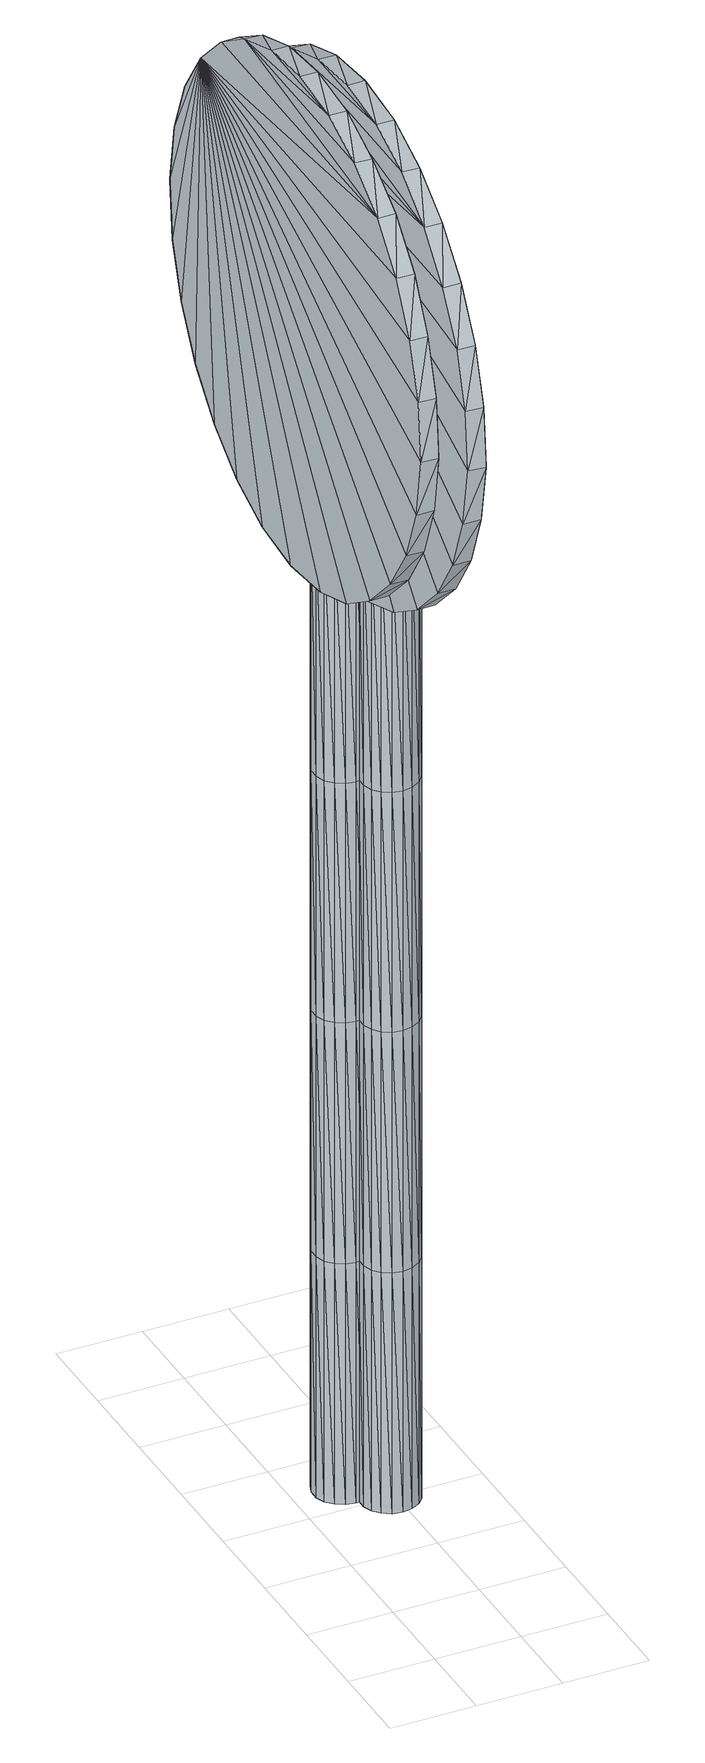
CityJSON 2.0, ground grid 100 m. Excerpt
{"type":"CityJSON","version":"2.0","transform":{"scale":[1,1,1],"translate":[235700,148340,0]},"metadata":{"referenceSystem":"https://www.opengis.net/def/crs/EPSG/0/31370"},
"CityObjects":{
"object1":{"type":"GenericCityObject","attributes":{"cluster":19,"mean_distance_to_centroid":0.103,"new_centroid_x":235648.18,"new_centroid_y":148758.38,"mean_distance_to_camera":10.66,"H1":0,"H2":0,"Z_final":110.62,"cluster2":-1,"proj_x":235645.13,"proj_y":148759.77,"id_line":62723,"bearing_l":24.47,"distance":3.35,"orientation":"right","G_obj":24.47},"geometry":[{"type":"MultiSurface","lod":"2","boundaries":[[[0,1,2]],[[2,1,3]],[[3,1,4]],[[4,1,5]],[[5,1,6]],[[1,7,6]],[[1,8,7]],[[1,9,8]],[[1,10,9]],[[1,11,10]],[[1,12,11]],[[1,13,12]],[[1,14,13]],[[15,14,1]],[[16,15,1]],[[17,16,1]],[[18,17,1]],[[0,18,1]],[[19,20,0]],[[19,0,2]],[[21,19,2]],[[21,2,3]],[[21,3,22]],[[22,3,4]],[[22,4,23]],[[23,4,5]],[[23,5,24]],[[24,5,6]],[[24,6,25]],[[25,6,7]],[[25,7,26]],[[26,7,8]],[[26,8,27]],[[8,9,27]],[[27,9,28]],[[9,10,28]],[[10,29,28]],[[10,11,29]],[[11,30,29]],[[11,12,30]],[[30,12,31]],[[31,12,13]],[[31,13,32]],[[32,13,14]],[[32,14,33]],[[33,14,15]],[[33,15,34]],[[34,15,16]],[[34,16,35]],[[35,16,17]],[[36,35,17]],[[18,36,17]],[[20,36,18]],[[20,18,0]],[[37,38,20]],[[37,20,19]],[[39,37,19]],[[21,39,19]],[[39,21,40]],[[40,21,22]],[[40,22,41]],[[41,22,23]],[[41,23,42]],[[42,23,24]],[[42,24,43]],[[43,24,25]],[[43,25,44]],[[44,25,26]],[[26,45,44]],[[26,27,45]],[[27,46,45]],[[27,28,46]],[[28,47,46]],[[28,29,47]],[[47,29,48]],[[29,30,48]],[[48,30,49]],[[49,30,31]],[[49,31,50]],[[50,31,32]],[[50,32,51]],[[51,32,33]],[[51,33,52]],[[52,33,34]],[[52,34,53]],[[53,34,35]],[[54,53,35]],[[54,35,36]],[[38,54,36]],[[38,36,20]],[[55,56,38]],[[55,38,37]],[[57,55,37]],[[57,37,39]],[[57,39,58]],[[58,39,40]],[[58,40,59]],[[59,40,41]],[[59,41,60]],[[60,41,42]],[[60,42,61]],[[61,42,43]],[[61,43,62]],[[62,43,44]],[[44,63,62]],[[44,45,63]],[[45,64,63]],[[45,46,64]],[[46,65,64]],[[46,47,65]],[[47,66,65]],[[47,48,66]],[[66,48,67]],[[67,48,49]],[[67,49,68]],[[68,49,50]],[[68,50,69]],[[69,50,51]],[[69,51,70]],[[70,51,52]],[[70,52,71]],[[71,52,53]],[[72,71,53]],[[72,53,54]],[[56,72,54]],[[56,54,38]],[[73,74,56]],[[73,56,55]],[[75,73,55]],[[75,55,57]],[[75,57,76]],[[76,57,58]],[[76,58,77]],[[77,58,59]],[[77,59,78]],[[78,59,60]],[[78,60,79]],[[79,60,61]],[[79,61,80]],[[80,61,62]],[[62,81,80]],[[62,63,81]],[[63,82,81]],[[63,64,82]],[[64,83,82]],[[64,65,83]],[[65,84,83]],[[65,66,84]],[[84,66,85]],[[85,66,67]],[[85,67,86]],[[86,67,68]],[[86,68,87]],[[87,68,69]],[[87,69,88]],[[88,69,70]],[[88,70,89]],[[89,70,71]],[[90,89,71]],[[90,71,72]],[[74,90,72]],[[74,72,56]],[[91,92,74]],[[91,74,73]],[[93,91,73]],[[93,73,75]],[[93,75,94]],[[94,75,76]],[[94,76,95]],[[95,76,77]],[[95,77,96]],[[96,77,78]],[[96,78,97]],[[97,78,79]],[[97,79,98]],[[98,79,80]],[[80,99,98]],[[80,81,99]],[[81,100,99]],[[81,82,100]],[[82,101,100]],[[82,83,101]],[[83,102,101]],[[83,84,102]],[[102,84,103]],[[103,84,85]],[[103,85,104]],[[104,85,86]],[[104,86,105]],[[105,86,87]],[[105,87,106]],[[106,87,88]],[[106,88,107]],[[107,88,89]],[[108,107,89]],[[108,89,90]],[[92,108,90]],[[92,90,74]],[[92,91,109]],[[91,93,109]],[[93,94,109]],[[94,95,109]],[[95,96,109]],[[109,96,97]],[[109,97,98]],[[109,98,99]],[[109,99,100]],[[109,100,101]],[[109,101,102]],[[109,102,103]],[[109,103,104]],[[105,109,104]],[[106,109,105]],[[107,109,106]],[[108,109,107]],[[92,109,108]],[[110,111,112]],[[113,112,114]],[[115,112,113]],[[116,112,115]],[[117,112,116]],[[118,112,117]],[[119,112,118]],[[120,112,119]],[[121,112,120]],[[122,112,121]],[[122,123,112]],[[123,110,112]],[[111,124,112]],[[124,125,112]],[[125,126,112]],[[126,127,112]],[[127,128,112]],[[128,129,112]],[[129,130,112]],[[130,131,112]],[[112,131,132]],[[131,133,132]],[[131,134,133]],[[133,134,135]],[[133,135,136]],[[135,137,136]],[[133,136,138]],[[136,139,138]],[[136,137,139]],[[137,140,139]],[[137,135,140]],[[135,141,140]],[[135,134,141]],[[134,142,141]],[[134,131,142]],[[131,143,142]],[[131,130,143]],[[143,130,144]],[[144,130,129]],[[144,129,145]],[[145,129,128]],[[145,128,146]],[[146,127,147]],[[147,127,126]],[[147,126,148]],[[148,126,125]],[[148,125,149]],[[149,125,124]],[[150,149,124]],[[150,124,111]],[[151,150,111]],[[151,111,110]],[[152,151,110]],[[152,110,123]],[[146,128,127]],[[153,123,122]],[[154,153,122]],[[154,122,121]],[[155,154,121]],[[155,121,120]],[[156,155,120]],[[156,120,119]],[[157,156,119]],[[157,119,118]],[[157,118,158]],[[158,118,117]],[[158,117,159]],[[153,152,123]],[[159,117,116]],[[159,116,160]],[[160,116,115]],[[160,115,161]],[[161,115,113]],[[161,113,162]],[[162,113,114]],[[162,114,163]],[[163,114,112]],[[163,112,164]],[[164,112,132]],[[132,165,164]],[[132,133,165]],[[133,138,165]],[[138,139,140]],[[161,162,163]],[[160,161,163]],[[159,160,163]],[[158,159,163]],[[157,158,163]],[[156,157,163]],[[155,156,163]],[[154,155,163]],[[153,154,163]],[[153,163,152]],[[152,163,151]],[[151,163,150]],[[150,163,149]],[[149,163,148]],[[148,163,147]],[[147,163,146]],[[146,163,145]],[[145,163,144]],[[144,163,143]],[[143,163,142]],[[163,164,142]],[[142,164,165]],[[142,165,141]],[[165,140,141]],[[165,138,140]],[[166,167,168]],[[168,167,169]],[[170,168,169]],[[170,169,171]],[[170,171,172]],[[172,171,173]],[[172,173,174]],[[174,173,175]],[[174,175,176]],[[176,175,177]],[[176,177,178]],[[178,177,179]],[[178,179,180]],[[180,179,181]],[[180,181,182]],[[182,181,183]],[[182,183,184]],[[184,183,185]],[[184,185,186]],[[186,185,187]],[[186,187,188]],[[188,187,189]],[[188,189,190]],[[190,189,191]],[[192,190,191]],[[192,191,193]],[[194,192,193]],[[194,193,195]],[[196,194,195]],[[196,195,197]],[[198,196,197]],[[198,197,199]],[[200,198,199]],[[200,199,201]],[[202,200,201]],[[202,201,203]],[[204,202,203]],[[204,203,205]],[[206,204,205]],[[206,205,207]],[[208,206,207]],[[208,207,209]],[[210,208,209]],[[210,209,211]],[[212,210,211]],[[212,211,213]],[[214,212,213]],[[214,213,215]],[[216,214,215]],[[216,215,217]],[[216,217,218]],[[218,217,219]],[[218,219,220]],[[220,219,221]],[[220,221,222]],[[222,221,223]],[[222,223,224]],[[224,223,225]],[[224,225,226]],[[226,225,227]],[[226,227,228]],[[228,227,229]],[[228,229,230]],[[230,229,231]],[[230,231,232]],[[232,231,233]],[[232,233,234]],[[234,233,235]],[[234,235,236]],[[236,235,237]],[[236,237,238]],[[238,237,239]],[[240,238,239]],[[240,239,241]],[[240,241,242]],[[242,241,243]],[[243,244,242]],[[243,245,244]],[[244,245,246]],[[246,245,247]],[[246,247,248]],[[248,247,249]],[[248,249,250]],[[250,249,251]],[[250,251,252]],[[252,251,253]],[[252,253,254]],[[254,253,255]],[[254,255,256]],[[256,255,257]],[[256,257,258]],[[258,257,259]],[[258,259,260]],[[260,259,261]],[[260,261,262]],[[262,261,263]],[[262,263,264]],[[264,263,265]],[[264,265,266]],[[266,265,267]],[[266,267,268]],[[268,267,269]],[[269,270,268]],[[269,271,270]],[[271,272,270]],[[271,273,272]],[[273,274,272]],[[273,275,274]],[[275,276,274]],[[275,277,276]],[[277,278,276]],[[277,279,278]],[[279,280,278]],[[279,281,280]],[[281,282,280]],[[281,283,282]],[[283,284,282]],[[283,285,284]],[[285,286,284]],[[285,287,286]],[[287,288,286]],[[287,289,288]],[[289,290,288]],[[289,291,290]],[[290,291,292]],[[292,291,293]],[[292,293,294]],[[294,293,295]],[[294,295,296]],[[296,295,297]],[[296,297,298]],[[298,297,299]],[[298,299,300]],[[300,299,301]],[[300,301,302]],[[302,301,303]],[[302,303,304]],[[304,303,305]],[[304,305,306]],[[306,305,307]],[[306,307,308]],[[308,307,309]],[[308,309,310]],[[310,309,311]],[[310,311,312]],[[312,311,313]],[[313,166,312]],[[313,167,166]],[[169,167,313]],[[169,313,171]],[[171,313,311]],[[173,171,311]],[[173,311,309]],[[175,173,309]],[[175,309,307]],[[177,175,307]],[[177,307,305]],[[179,177,305]],[[179,305,303]],[[181,179,303]],[[181,303,301]],[[183,181,301]],[[183,301,299]],[[183,299,297]],[[185,183,297]],[[185,297,295]],[[187,185,295]],[[187,295,293]],[[189,187,293]],[[189,293,291]],[[189,291,289]],[[189,289,287]],[[191,189,287]],[[191,287,285]],[[193,191,285]],[[195,193,285]],[[195,285,283]],[[197,195,283]],[[199,197,283]],[[201,199,283]],[[201,283,281]],[[203,201,281]],[[205,203,281]],[[205,281,279]],[[205,279,207]],[[207,279,209]],[[209,279,277]],[[209,277,211]],[[211,277,275]],[[211,275,213]],[[213,275,273]],[[213,273,215]],[[215,273,271]],[[215,271,217]],[[217,271,219]],[[219,271,269]],[[219,269,221]],[[221,269,223]],[[223,269,267]],[[223,267,225]],[[225,267,265]],[[225,265,227]],[[227,265,263]],[[227,263,229]],[[229,263,261]],[[229,261,231]],[[231,261,259]],[[231,259,257]],[[231,257,233]],[[233,257,255]],[[233,255,235]],[[235,255,253]],[[235,253,237]],[[253,251,237]],[[237,251,249]],[[237,249,239]],[[249,247,239]],[[239,247,245]],[[239,245,241]],[[241,245,243]],[[240,242,244]],[[168,312,166]],[[170,312,168]],[[170,310,312]],[[172,310,170]],[[172,308,310]],[[174,308,172]],[[174,306,308]],[[176,306,174]],[[176,304,306]],[[178,304,176]],[[178,302,304]],[[180,302,178]],[[180,300,302]],[[182,300,180]],[[182,298,300]],[[182,296,298]],[[184,296,182]],[[184,294,296]],[[186,294,184]],[[186,292,294]],[[188,292,186]],[[188,290,292]],[[188,288,290]],[[188,286,288]],[[190,286,188]],[[190,284,286]],[[192,284,190]],[[194,284,192]],[[194,282,284]],[[196,282,194]],[[198,282,196]],[[200,282,198]],[[200,280,282]],[[202,280,200]],[[204,280,202]],[[204,278,280]],[[204,206,278]],[[206,208,278]],[[208,276,278]],[[208,210,276]],[[210,274,276]],[[210,212,274]],[[212,272,274]],[[212,214,272]],[[214,270,272]],[[214,216,270]],[[216,218,270]],[[218,268,270]],[[218,220,268]],[[220,222,268]],[[222,266,268]],[[222,224,266]],[[224,264,266]],[[224,226,264]],[[226,262,264]],[[226,228,262]],[[228,260,262]],[[228,230,260]],[[230,258,260]],[[230,256,258]],[[230,232,256]],[[232,254,256]],[[232,234,254]],[[234,252,254]],[[234,236,252]],[[252,236,250]],[[236,248,250]],[[236,238,248]],[[248,238,246]],[[238,244,246]],[[238,240,244]],[[314,315,316]],[[316,315,317]],[[318,316,317]],[[318,317,319]],[[318,319,320]],[[320,319,321]],[[320,321,322]],[[322,321,323]],[[322,323,324]],[[324,323,325]],[[324,325,326]],[[326,325,327]],[[326,327,328]],[[328,327,329]],[[328,329,330]],[[330,329,331]],[[330,331,332]],[[332,331,333]],[[332,333,334]],[[334,333,335]],[[334,335,336]],[[336,335,337]],[[336,337,338]],[[338,337,339]],[[340,338,339]],[[340,339,341]],[[342,340,341]],[[342,341,343]],[[344,342,343]],[[344,343,345]],[[346,344,345]],[[346,345,347]],[[348,346,347]],[[348,347,349]],[[350,348,349]],[[350,349,351]],[[352,350,351]],[[352,351,353]],[[354,352,353]],[[354,353,355]],[[356,354,355]],[[356,355,357]],[[358,356,357]],[[358,357,359]],[[360,358,359]],[[360,359,361]],[[362,360,361]],[[362,361,363]],[[364,362,363]],[[364,363,365]],[[364,365,366]],[[366,365,367]],[[366,367,368]],[[368,367,369]],[[368,369,370]],[[370,369,371]],[[370,371,372]],[[372,371,373]],[[372,373,374]],[[374,373,375]],[[374,375,376]],[[376,375,377]],[[376,377,378]],[[378,377,379]],[[378,379,380]],[[380,379,381]],[[380,381,382]],[[382,381,383]],[[382,383,384]],[[384,383,385]],[[384,385,386]],[[386,385,387]],[[388,386,387]],[[388,387,389]],[[388,389,390]],[[390,389,391]],[[391,392,390]],[[391,393,392]],[[392,393,394]],[[394,393,395]],[[394,395,396]],[[396,395,397]],[[396,397,398]],[[398,397,399]],[[398,399,400]],[[400,399,401]],[[400,401,402]],[[402,401,403]],[[402,403,404]],[[404,403,405]],[[404,405,406]],[[406,405,407]],[[406,407,408]],[[408,407,409]],[[408,409,410]],[[410,409,411]],[[410,411,412]],[[412,411,413]],[[412,413,414]],[[414,413,415]],[[414,415,416]],[[416,415,417]],[[417,418,416]],[[417,419,418]],[[419,420,418]],[[419,421,420]],[[421,422,420]],[[421,423,422]],[[423,424,422]],[[423,425,424]],[[425,426,424]],[[425,427,426]],[[427,428,426]],[[427,429,428]],[[429,430,428]],[[429,431,430]],[[431,432,430]],[[431,433,432]],[[433,434,432]],[[433,435,434]],[[435,436,434]],[[435,437,436]],[[437,438,436]],[[437,439,438]],[[438,439,440]],[[440,439,441]],[[440,441,442]],[[442,441,443]],[[442,443,444]],[[444,443,445]],[[444,445,446]],[[446,445,447]],[[446,447,448]],[[448,447,449]],[[448,449,450]],[[450,449,451]],[[450,451,452]],[[452,451,453]],[[452,453,454]],[[454,453,455]],[[454,455,456]],[[456,455,457]],[[456,457,458]],[[458,457,459]],[[458,459,460]],[[460,459,461]],[[461,314,460]],[[461,315,314]],[[317,315,461]],[[317,461,319]],[[319,461,459]],[[321,319,459]],[[321,459,457]],[[323,321,457]],[[323,457,455]],[[325,323,455]],[[325,455,453]],[[327,325,453]],[[327,453,451]],[[329,327,451]],[[329,451,449]],[[331,329,449]],[[331,449,447]],[[331,447,445]],[[333,331,445]],[[333,445,443]],[[335,333,443]],[[335,443,441]],[[337,335,441]],[[337,441,439]],[[337,439,437]],[[337,437,435]],[[339,337,435]],[[339,435,433]],[[341,339,433]],[[343,341,433]],[[343,433,431]],[[345,343,431]],[[347,345,431]],[[349,347,431]],[[349,431,429]],[[351,349,429]],[[353,351,429]],[[353,429,427]],[[353,427,355]],[[355,427,357]],[[357,427,425]],[[357,425,359]],[[359,425,423]],[[359,423,361]],[[361,423,421]],[[361,421,363]],[[363,421,419]],[[363,419,365]],[[365,419,367]],[[367,419,417]],[[367,417,369]],[[369,417,371]],[[371,417,415]],[[371,415,373]],[[373,415,413]],[[373,413,375]],[[375,413,411]],[[375,411,377]],[[377,411,409]],[[377,409,379]],[[379,409,407]],[[379,407,405]],[[379,405,381]],[[381,405,403]],[[381,403,383]],[[383,403,401]],[[383,401,385]],[[401,399,385]],[[385,399,397]],[[385,397,387]],[[397,395,387]],[[387,395,393]],[[387,393,389]],[[389,393,391]],[[388,390,392]],[[316,460,314]],[[318,460,316]],[[318,458,460]],[[320,458,318]],[[320,456,458]],[[322,456,320]],[[322,454,456]],[[324,454,322]],[[324,452,454]],[[326,452,324]],[[326,450,452]],[[328,450,326]],[[328,448,450]],[[330,448,328]],[[330,446,448]],[[330,444,446]],[[332,444,330]],[[332,442,444]],[[334,442,332]],[[334,440,442]],[[336,440,334]],[[336,438,440]],[[336,436,438]],[[336,434,436]],[[338,434,336]],[[338,432,434]],[[340,432,338]],[[342,432,340]],[[342,430,432]],[[344,430,342]],[[346,430,344]],[[348,430,346]],[[348,428,430]],[[350,428,348]],[[352,428,350]],[[352,426,428]],[[352,354,426]],[[354,356,426]],[[356,424,426]],[[356,358,424]],[[358,422,424]],[[358,360,422]],[[360,420,422]],[[360,362,420]],[[362,418,420]],[[362,364,418]],[[364,366,418]],[[366,416,418]],[[366,368,416]],[[368,370,416]],[[370,414,416]],[[370,372,414]],[[372,412,414]],[[372,374,412]],[[374,410,412]],[[374,376,410]],[[376,408,410]],[[376,378,408]],[[378,406,408]],[[378,404,406]],[[378,380,404]],[[380,402,404]],[[380,382,402]],[[382,400,402]],[[382,384,400]],[[400,384,398]],[[384,396,398]],[[384,386,396]],[[396,386,394]],[[386,392,394]],[[386,388,392]]]}]},
"object2":{"type":"GenericCityObject","attributes":{"cluster":23,"mean_distance_to_centroid":0.138,"new_centroid_x":235684.78,"new_centroid_y":148721.38,"mean_distance_to_camera":8.3,"H1":0,"H2":0,"Z_final":108.8,"cluster2":-1,"proj_x":235680.66,"proj_y":148724.78,"id_line":62585,"bearing_l":219.47,"distance":5.34,"orientation":"left","G_obj":39.47},"geometry":[{"type":"MultiSurface","lod":"2","boundaries":[[[462,463,464]],[[464,463,465]],[[465,463,466]],[[466,463,467]],[[467,463,468]],[[463,469,468]],[[463,470,469]],[[463,471,470]],[[463,472,471]],[[463,473,472]],[[463,474,473]],[[463,475,474]],[[463,476,475]],[[477,476,463]],[[478,477,463]],[[479,478,463]],[[480,479,463]],[[462,480,463]],[[481,482,462]],[[481,462,464]],[[483,481,464]],[[483,464,465]],[[483,465,484]],[[484,465,466]],[[484,466,485]],[[485,466,467]],[[485,467,486]],[[486,467,468]],[[486,468,487]],[[487,468,469]],[[487,469,488]],[[488,469,470]],[[488,470,489]],[[470,471,489]],[[489,471,490]],[[471,472,490]],[[472,491,490]],[[472,473,491]],[[473,492,491]],[[473,474,492]],[[492,474,493]],[[493,474,475]],[[493,475,494]],[[494,475,476]],[[494,476,495]],[[495,476,477]],[[495,477,496]],[[496,477,478]],[[496,478,497]],[[497,478,479]],[[498,497,479]],[[480,498,479]],[[482,498,480]],[[482,480,462]],[[499,500,482]],[[499,482,481]],[[501,499,481]],[[483,501,481]],[[501,483,502]],[[502,483,484]],[[502,484,503]],[[503,484,485]],[[503,485,504]],[[504,485,486]],[[504,486,505]],[[505,486,487]],[[505,487,506]],[[506,487,488]],[[488,507,506]],[[488,489,507]],[[489,508,507]],[[489,490,508]],[[490,509,508]],[[490,491,509]],[[509,491,510]],[[491,492,510]],[[510,492,511]],[[511,492,493]],[[511,493,512]],[[512,493,494]],[[512,494,513]],[[513,494,495]],[[513,495,514]],[[514,495,496]],[[514,496,515]],[[515,496,497]],[[516,515,497]],[[516,497,498]],[[500,516,498]],[[500,498,482]],[[517,518,500]],[[517,500,499]],[[519,517,499]],[[519,499,501]],[[519,501,520]],[[520,501,502]],[[520,502,521]],[[521,502,503]],[[521,503,522]],[[522,503,504]],[[522,504,523]],[[523,504,505]],[[523,505,524]],[[524,505,506]],[[506,525,524]],[[506,507,525]],[[507,526,525]],[[507,508,526]],[[508,527,526]],[[508,509,527]],[[509,528,527]],[[509,510,528]],[[528,510,529]],[[529,510,511]],[[529,511,530]],[[530,511,512]],[[530,512,531]],[[531,512,513]],[[531,513,532]],[[532,513,514]],[[532,514,533]],[[533,514,515]],[[534,533,515]],[[534,515,516]],[[518,534,516]],[[518,516,500]],[[535,536,518]],[[535,518,517]],[[537,535,517]],[[537,517,519]],[[537,519,538]],[[538,519,520]],[[538,520,539]],[[539,520,521]],[[539,521,540]],[[540,521,522]],[[540,522,541]],[[541,522,523]],[[541,523,542]],[[542,523,524]],[[524,543,542]],[[524,525,543]],[[525,544,543]],[[525,526,544]],[[526,545,544]],[[526,527,545]],[[527,546,545]],[[527,528,546]],[[546,528,547]],[[547,528,529]],[[547,529,548]],[[548,529,530]],[[548,530,549]],[[549,530,531]],[[549,531,550]],[[550,531,532]],[[550,532,551]],[[551,532,533]],[[552,551,533]],[[552,533,534]],[[536,552,534]],[[536,534,518]],[[553,554,536]],[[553,536,535]],[[555,553,535]],[[555,535,537]],[[555,537,556]],[[556,537,538]],[[556,538,557]],[[557,538,539]],[[557,539,558]],[[558,539,540]],[[558,540,559]],[[559,540,541]],[[559,541,560]],[[560,541,542]],[[542,561,560]],[[542,543,561]],[[543,562,561]],[[543,544,562]],[[544,563,562]],[[544,545,563]],[[545,564,563]],[[545,546,564]],[[564,546,565]],[[565,546,547]],[[565,547,566]],[[566,547,548]],[[566,548,567]],[[567,548,549]],[[567,549,568]],[[568,549,550]],[[568,550,569]],[[569,550,551]],[[570,569,551]],[[570,551,552]],[[554,570,552]],[[554,552,536]],[[554,553,571]],[[553,555,571]],[[555,556,571]],[[556,557,571]],[[557,558,571]],[[571,558,559]],[[571,559,560]],[[571,560,561]],[[571,561,562]],[[571,562,563]],[[571,563,564]],[[571,564,565]],[[571,565,566]],[[567,571,566]],[[568,571,567]],[[569,571,568]],[[570,571,569]],[[554,571,570]],[[572,573,574]],[[575,574,576]],[[577,574,575]],[[578,574,577]],[[579,574,578]],[[580,574,579]],[[581,574,580]],[[582,574,581]],[[583,574,582]],[[584,574,583]],[[584,585,574]],[[585,572,574]],[[573,586,574]],[[586,587,574]],[[587,588,574]],[[588,589,574]],[[589,590,574]],[[590,591,574]],[[591,592,574]],[[592,593,574]],[[574,593,594]],[[593,595,594]],[[593,596,595]],[[595,596,597]],[[595,597,598]],[[597,599,598]],[[595,598,600]],[[598,601,600]],[[598,599,601]],[[599,602,601]],[[599,597,602]],[[597,603,602]],[[597,596,603]],[[596,604,603]],[[596,593,604]],[[593,605,604]],[[593,592,605]],[[605,592,606]],[[606,592,591]],[[606,591,607]],[[607,591,590]],[[607,590,608]],[[608,589,609]],[[609,589,588]],[[609,588,610]],[[610,588,587]],[[610,587,611]],[[611,587,586]],[[612,611,586]],[[612,586,573]],[[613,612,573]],[[613,573,572]],[[614,613,572]],[[614,572,585]],[[608,590,589]],[[615,585,584]],[[616,615,584]],[[616,584,583]],[[617,616,583]],[[617,583,582]],[[618,617,582]],[[618,582,581]],[[619,618,581]],[[619,581,580]],[[619,580,620]],[[620,580,579]],[[620,579,621]],[[615,614,585]],[[621,579,578]],[[621,578,622]],[[622,578,577]],[[622,577,623]],[[623,577,575]],[[623,575,624]],[[624,575,576]],[[624,576,625]],[[625,576,574]],[[625,574,626]],[[626,574,594]],[[594,627,626]],[[594,595,627]],[[595,600,627]],[[600,601,602]],[[623,624,625]],[[622,623,625]],[[621,622,625]],[[620,621,625]],[[619,620,625]],[[618,619,625]],[[617,618,625]],[[616,617,625]],[[615,616,625]],[[615,625,614]],[[614,625,613]],[[613,625,612]],[[612,625,611]],[[611,625,610]],[[610,625,609]],[[609,625,608]],[[608,625,607]],[[607,625,606]],[[606,625,605]],[[605,625,604]],[[625,626,604]],[[604,626,627]],[[604,627,603]],[[627,602,603]],[[627,600,602]],[[628,629,630]],[[630,629,631]],[[632,630,631]],[[632,631,633]],[[632,633,634]],[[634,633,635]],[[634,635,636]],[[636,635,637]],[[636,637,638]],[[638,637,639]],[[638,639,640]],[[640,639,641]],[[640,641,642]],[[642,641,643]],[[642,643,644]],[[644,643,645]],[[644,645,646]],[[646,645,647]],[[646,647,648]],[[648,647,649]],[[648,649,650]],[[650,649,651]],[[650,651,652]],[[652,651,653]],[[654,652,653]],[[654,653,655]],[[656,654,655]],[[656,655,657]],[[658,656,657]],[[658,657,659]],[[660,658,659]],[[660,659,661]],[[662,660,661]],[[662,661,663]],[[664,662,663]],[[664,663,665]],[[666,664,665]],[[666,665,667]],[[668,666,667]],[[668,667,669]],[[670,668,669]],[[670,669,671]],[[672,670,671]],[[672,671,673]],[[674,672,673]],[[674,673,675]],[[676,674,675]],[[676,675,677]],[[678,676,677]],[[678,677,679]],[[678,679,680]],[[680,679,681]],[[680,681,682]],[[682,681,683]],[[682,683,684]],[[684,683,685]],[[684,685,686]],[[686,685,687]],[[686,687,688]],[[688,687,689]],[[688,689,690]],[[690,689,691]],[[690,691,692]],[[692,691,693]],[[692,693,694]],[[694,693,695]],[[694,695,696]],[[696,695,697]],[[696,697,698]],[[698,697,699]],[[698,699,700]],[[700,699,701]],[[702,700,701]],[[702,701,703]],[[702,703,704]],[[704,703,705]],[[705,706,704]],[[705,707,706]],[[706,707,708]],[[708,707,709]],[[708,709,710]],[[710,709,711]],[[710,711,712]],[[712,711,713]],[[712,713,714]],[[714,713,715]],[[714,715,716]],[[716,715,717]],[[716,717,718]],[[718,717,719]],[[718,719,720]],[[720,719,721]],[[720,721,722]],[[722,721,723]],[[722,723,724]],[[724,723,725]],[[724,725,726]],[[726,725,727]],[[726,727,728]],[[728,727,729]],[[728,729,730]],[[730,729,731]],[[731,732,730]],[[731,733,732]],[[733,734,732]],[[733,735,734]],[[735,736,734]],[[735,737,736]],[[737,738,736]],[[737,739,738]],[[739,740,738]],[[739,741,740]],[[741,742,740]],[[741,743,742]],[[743,744,742]],[[743,745,744]],[[745,746,744]],[[745,747,746]],[[747,748,746]],[[747,749,748]],[[749,750,748]],[[749,751,750]],[[751,752,750]],[[751,753,752]],[[752,753,754]],[[754,753,755]],[[754,755,756]],[[756,755,757]],[[756,757,758]],[[758,757,759]],[[758,759,760]],[[760,759,761]],[[760,761,762]],[[762,761,763]],[[762,763,764]],[[764,763,765]],[[764,765,766]],[[766,765,767]],[[766,767,768]],[[768,767,769]],[[768,769,770]],[[770,769,771]],[[770,771,772]],[[772,771,773]],[[772,773,774]],[[774,773,775]],[[774,775,776]],[[776,775,777]],[[777,628,776]],[[777,629,628]],[[631,629,777]],[[631,777,633]],[[633,777,775]],[[635,633,775]],[[635,775,773]],[[637,635,773]],[[637,773,771]],[[639,637,771]],[[639,771,769]],[[641,639,769]],[[641,769,767]],[[643,641,767]],[[643,767,765]],[[645,643,765]],[[645,765,763]],[[645,763,761]],[[647,645,761]],[[647,761,759]],[[649,647,759]],[[649,759,757]],[[649,757,755]],[[651,649,755]],[[651,755,753]],[[651,753,751]],[[651,751,749]],[[653,651,749]],[[653,749,747]],[[655,653,747]],[[657,655,747]],[[657,747,745]],[[659,657,745]],[[661,659,745]],[[663,661,745]],[[663,745,743]],[[665,663,743]],[[667,665,743]],[[667,743,741]],[[667,741,669]],[[669,741,671]],[[671,741,739]],[[671,739,673]],[[673,739,737]],[[673,737,675]],[[675,737,735]],[[675,735,677]],[[677,735,733]],[[677,733,679]],[[679,733,681]],[[681,733,731]],[[681,731,683]],[[683,731,685]],[[685,731,729]],[[685,729,687]],[[687,729,727]],[[687,727,689]],[[689,727,725]],[[689,725,691]],[[691,725,723]],[[691,723,693]],[[693,723,721]],[[693,721,719]],[[693,719,695]],[[695,719,717]],[[695,717,697]],[[697,717,715]],[[697,715,699]],[[715,713,699]],[[699,713,711]],[[699,711,701]],[[711,709,701]],[[701,709,707]],[[701,707,703]],[[703,707,705]],[[702,704,706]],[[630,776,628]],[[632,776,630]],[[632,774,776]],[[634,774,632]],[[634,772,774]],[[636,772,634]],[[636,770,772]],[[638,770,636]],[[638,768,770]],[[640,768,638]],[[640,766,768]],[[642,766,640]],[[642,764,766]],[[644,764,642]],[[644,762,764]],[[644,760,762]],[[646,760,644]],[[646,758,760]],[[648,758,646]],[[648,756,758]],[[648,754,756]],[[650,754,648]],[[650,752,754]],[[650,750,752]],[[650,748,750]],[[652,748,650]],[[652,746,748]],[[654,746,652]],[[656,746,654]],[[656,744,746]],[[658,744,656]],[[660,744,658]],[[662,744,660]],[[662,742,744]],[[664,742,662]],[[666,742,664]],[[666,740,742]],[[666,668,740]],[[668,670,740]],[[670,738,740]],[[670,672,738]],[[672,736,738]],[[672,674,736]],[[674,734,736]],[[674,676,734]],[[676,732,734]],[[676,678,732]],[[678,680,732]],[[680,730,732]],[[680,682,730]],[[682,684,730]],[[684,728,730]],[[684,686,728]],[[686,726,728]],[[686,688,726]],[[688,724,726]],[[688,690,724]],[[690,722,724]],[[690,692,722]],[[692,720,722]],[[692,718,720]],[[692,694,718]],[[694,716,718]],[[694,696,716]],[[696,714,716]],[[696,698,714]],[[714,698,712]],[[698,710,712]],[[698,700,710]],[[710,700,708]],[[700,706,708]],[[700,702,706]],[[778,779,780]],[[780,779,781]],[[782,780,781]],[[782,781,783]],[[782,783,784]],[[784,783,785]],[[784,785,786]],[[786,785,787]],[[786,787,788]],[[788,787,789]],[[788,789,790]],[[790,789,791]],[[790,791,792]],[[792,791,793]],[[792,793,794]],[[794,793,795]],[[794,795,796]],[[796,795,797]],[[796,797,798]],[[798,797,799]],[[798,799,800]],[[800,799,801]],[[800,801,802]],[[802,801,803]],[[804,802,803]],[[804,803,805]],[[806,804,805]],[[806,805,807]],[[808,806,807]],[[808,807,809]],[[810,808,809]],[[810,809,811]],[[812,810,811]],[[812,811,813]],[[814,812,813]],[[814,813,815]],[[816,814,815]],[[816,815,817]],[[818,816,817]],[[818,817,819]],[[820,818,819]],[[820,819,821]],[[822,820,821]],[[822,821,823]],[[824,822,823]],[[824,823,825]],[[826,824,825]],[[826,825,827]],[[828,826,827]],[[828,827,829]],[[828,829,830]],[[830,829,831]],[[830,831,832]],[[832,831,833]],[[832,833,834]],[[834,833,835]],[[834,835,836]],[[836,835,837]],[[836,837,838]],[[838,837,839]],[[838,839,840]],[[840,839,841]],[[840,841,842]],[[842,841,843]],[[842,843,844]],[[844,843,845]],[[844,845,846]],[[846,845,847]],[[846,847,848]],[[848,847,849]],[[848,849,850]],[[850,849,851]],[[852,850,851]],[[852,851,853]],[[852,853,854]],[[854,853,855]],[[855,856,854]],[[855,857,856]],[[856,857,858]],[[858,857,859]],[[858,859,860]],[[860,859,861]],[[860,861,862]],[[862,861,863]],[[862,863,864]],[[864,863,865]],[[864,865,866]],[[866,865,867]],[[866,867,868]],[[868,867,869]],[[868,869,870]],[[870,869,871]],[[870,871,872]],[[872,871,873]],[[872,873,874]],[[874,873,875]],[[874,875,876]],[[876,875,877]],[[876,877,878]],[[878,877,879]],[[878,879,880]],[[880,879,881]],[[881,882,880]],[[881,883,882]],[[883,884,882]],[[883,885,884]],[[885,886,884]],[[885,887,886]],[[887,888,886]],[[887,889,888]],[[889,890,888]],[[889,891,890]],[[891,892,890]],[[891,893,892]],[[893,894,892]],[[893,895,894]],[[895,896,894]],[[895,897,896]],[[897,898,896]],[[897,899,898]],[[899,900,898]],[[899,901,900]],[[901,902,900]],[[901,903,902]],[[902,903,904]],[[904,903,905]],[[904,905,906]],[[906,905,907]],[[906,907,908]],[[908,907,909]],[[908,909,910]],[[910,909,911]],[[910,911,912]],[[912,911,913]],[[912,913,914]],[[914,913,915]],[[914,915,916]],[[916,915,917]],[[916,917,918]],[[918,917,919]],[[918,919,920]],[[920,919,921]],[[920,921,922]],[[922,921,923]],[[922,923,924]],[[924,923,925]],[[924,925,926]],[[926,925,927]],[[927,778,926]],[[927,779,778]],[[781,779,927]],[[781,927,783]],[[783,927,925]],[[785,783,925]],[[785,925,923]],[[787,785,923]],[[787,923,921]],[[789,787,921]],[[789,921,919]],[[791,789,919]],[[791,919,917]],[[793,791,917]],[[793,917,915]],[[795,793,915]],[[795,915,913]],[[795,913,911]],[[797,795,911]],[[797,911,909]],[[799,797,909]],[[799,909,907]],[[799,907,905]],[[801,799,905]],[[801,905,903]],[[801,903,901]],[[801,901,899]],[[803,801,899]],[[803,899,897]],[[805,803,897]],[[807,805,897]],[[807,897,895]],[[809,807,895]],[[811,809,895]],[[813,811,895]],[[813,895,893]],[[815,813,893]],[[817,815,893]],[[817,893,891]],[[817,891,819]],[[819,891,821]],[[821,891,889]],[[821,889,823]],[[823,889,887]],[[823,887,825]],[[825,887,885]],[[825,885,827]],[[827,885,883]],[[827,883,829]],[[829,883,831]],[[831,883,881]],[[831,881,833]],[[833,881,835]],[[835,881,879]],[[835,879,837]],[[837,879,877]],[[837,877,839]],[[839,877,875]],[[839,875,841]],[[841,875,873]],[[841,873,843]],[[843,873,871]],[[843,871,869]],[[843,869,845]],[[845,869,867]],[[845,867,847]],[[847,867,865]],[[847,865,849]],[[865,863,849]],[[849,863,861]],[[849,861,851]],[[861,859,851]],[[851,859,857]],[[851,857,853]],[[853,857,855]],[[852,854,856]],[[780,926,778]],[[782,926,780]],[[782,924,926]],[[784,924,782]],[[784,922,924]],[[786,922,784]],[[786,920,922]],[[788,920,786]],[[788,918,920]],[[790,918,788]],[[790,916,918]],[[792,916,790]],[[792,914,916]],[[794,914,792]],[[794,912,914]],[[794,910,912]],[[796,910,794]],[[796,908,910]],[[798,908,796]],[[798,906,908]],[[798,904,906]],[[800,904,798]],[[800,902,904]],[[800,900,902]],[[800,898,900]],[[802,898,800]],[[802,896,898]],[[804,896,802]],[[806,896,804]],[[806,894,896]],[[808,894,806]],[[810,894,808]],[[812,894,810]],[[812,892,894]],[[814,892,812]],[[816,892,814]],[[816,890,892]],[[816,818,890]],[[818,820,890]],[[820,888,890]],[[820,822,888]],[[822,886,888]],[[822,824,886]],[[824,884,886]],[[824,826,884]],[[826,882,884]],[[826,828,882]],[[828,830,882]],[[830,880,882]],[[830,832,880]],[[832,834,880]],[[834,878,880]],[[834,836,878]],[[836,876,878]],[[836,838,876]],[[838,874,876]],[[838,840,874]],[[840,872,874]],[[840,842,872]],[[842,870,872]],[[842,868,870]],[[842,844,868]],[[844,866,868]],[[844,846,866]],[[846,864,866]],[[846,848,864]],[[864,848,862]],[[848,860,862]],[[848,850,860]],[[860,850,858]],[[850,856,858]],[[850,852,856]]]}]}
},
"vertices":[
[57,373,2],[57,339,2],[69,371,2],[79,365,2],[86,356,2],[90,345,2],[90,333,2],[86,322,2],[79,314,2],[69,308,2],[57,306,2],[46,308,2],[36,314,2],[28,322,2],[24,333,2],[24,345,2],[28,356,2],[36,365,2],[46,371,2],[69,371,300],[57,373,300],[79,365,300],[86,356,300],[90,345,300],[90,333,300],[86,322,300],[79,314,300],[69,308,300],[57,306,300],[46,308,300],[36,314,300],[28,322,300],[24,333,300],[24,345,300],[28,356,300],[36,365,300],[46,371,300],[69,371,598],[57,373,598],[79,365,598],[86,356,598],[90,345,598],[90,333,598],[86,322,598],[79,314,598],[69,308,598],[57,306,598],[46,308,598],[36,314,598],[28,322,598],[24,333,598],[24,345,598],[28,356,598],[36,365,598],[46,371,598],[69,371,895],[57,373,895],[79,365,895],[86,356,895],[90,345,895],[90,333,895],[86,322,895],[79,314,895],[69,308,895],[57,306,895],[46,308,895],[36,314,895],[28,322,895],[24,333,895],[24,345,895],[28,356,895],[36,365,895],[46,371,895],[69,371,1193],[57,373,1193],[79,365,1193],[86,356,1193],[90,345,1193],[90,333,1193],[86,322,1193],[79,314,1193],[69,308,1193],[57,306,1193],[46,308,1193],[36,314,1193],[28,322,1193],[24,333,1193],[24,345,1193],[28,356,1193],[36,365,1193],[46,371,1193],[69,371,1491],[57,373,1491],[79,365,1491],[86,356,1491],[90,345,1491],[90,333,1491],[86,322,1491],[79,314,1491],[69,308,1491],[57,306,1491],[46,308,1491],[36,314,1491],[28,322,1491],[24,333,1491],[24,345,1491],[28,356,1491],[36,365,1491],[46,371,1491],[57,339,1491],[22,213,1185],[22,157,1221],[31,581,1645],[29,639,1525],[30,617,1589],[28,647,1456],[27,639,1387],[26,617,1324],[25,581,1268],[24,534,1221],[23,478,1185],[22,415,1162],[22,346,1154],[22,276,1162],[23,110,1268],[24,74,1324],[25,52,1387],[26,44,1456],[27,52,1525],[28,74,1589],[30,110,1645],[31,157,1692],[32,534,1692],[32,478,1727],[31,213,1727],[32,276,1750],[32,415,1750],[32,346,1758],[12,415,1750],[11,346,1758],[11,276,1750],[10,213,1728],[10,157,1692],[9,110,1645],[7,74,1589],[6,52,1526],[5,44,1457],[4,52,1387],[3,74,1324],[2,110,1268],[1,157,1221],[1,213,1185],[1,276,1163],[1,346,1155],[1,415,1163],[2,478,1185],[3,534,1221],[4,581,1268],[5,617,1324],[6,640,1387],[7,648,1457],[8,640,1526],[9,617,1589],[10,581,1645],[11,534,1692],[11,478,1728],[14,450,1304],[14,450,1265],[48,449,1304],[48,449,1265],[47,430,1304],[47,430,1265],[69,422,1304],[69,422,1265],[73,420,1304],[73,420,1265],[77,419,1304],[77,419,1265],[80,417,1304],[80,417,1265],[83,415,1304],[83,415,1265],[87,413,1304],[87,413,1265],[90,411,1304],[90,411,1265],[93,409,1304],[93,409,1265],[103,401,1304],[103,401,1265],[106,399,1304],[106,399,1265],[108,396,1304],[108,396,1265],[110,393,1304],[110,393,1265],[111,390,1304],[111,390,1265],[113,387,1304],[113,387,1265],[113,383,1304],[113,383,1265],[113,380,1304],[113,380,1265],[113,345,1304],[113,345,1265],[110,326,1304],[110,326,1265],[109,321,1304],[109,321,1265],[108,316,1304],[108,316,1265],[106,312,1304],[106,312,1265],[103,308,1304],[103,308,1265],[100,304,1304],[100,304,1265],[96,300,1304],[96,300,1265],[92,297,1304],[92,297,1265],[91,297,1304],[91,297,1265],[87,295,1304],[87,295,1265],[82,293,1304],[82,293,1265],[77,291,1304],[77,291,1265],[72,289,1304],[72,289,1265],[67,288,1304],[67,288,1265],[62,288,1304],[62,288,1265],[56,287,1304],[56,287,1265],[45,287,1304],[45,287,1265],[43,262,1304],[43,262,1265],[14,261,1304],[14,261,1265],[14,292,1304],[14,292,1265],[34,306,1304],[34,306,1265],[51,305,1304],[51,305,1265],[54,305,1304],[54,305,1265],[57,305,1304],[57,305,1265],[61,305,1304],[61,305,1265],[64,306,1304],[64,306,1265],[68,306,1304],[68,306,1265],[71,307,1304],[71,307,1265],[74,308,1304],[74,308,1265],[77,309,1304],[77,309,1265],[80,311,1304],[80,311,1265],[82,313,1304],[82,313,1265],[84,315,1304],[84,315,1265],[85,318,1304],[85,318,1265],[86,321,1304],[86,321,1265],[87,324,1304],[87,324,1265],[89,343,1304],[89,343,1265],[89,380,1304],[89,380,1265],[89,382,1304],[89,382,1265],[88,384,1304],[88,384,1265],[87,386,1304],[87,386,1265],[86,388,1304],[86,388,1265],[85,390,1304],[85,390,1265],[83,391,1304],[83,391,1265],[81,393,1304],[81,393,1265],[79,394,1304],[79,394,1265],[76,395,1304],[76,395,1265],[74,396,1304],[74,396,1265],[72,397,1304],[72,397,1265],[69,397,1304],[69,397,1265],[67,398,1304],[67,398,1265],[65,399,1304],[65,399,1265],[44,403,1304],[44,403,1265],[20,416,1304],[20,416,1265],[22,450,1473],[22,450,1434],[56,449,1473],[56,449,1434],[55,430,1473],[55,430,1434],[78,422,1473],[78,422,1434],[81,420,1473],[81,420,1434],[85,419,1473],[85,419,1434],[88,417,1473],[88,417,1434],[91,415,1473],[91,415,1434],[95,413,1473],[95,413,1434],[98,411,1473],[98,411,1434],[101,409,1473],[101,409,1434],[111,401,1473],[111,401,1434],[114,399,1473],[114,399,1434],[116,396,1473],[116,396,1434],[118,393,1473],[118,393,1434],[120,390,1473],[120,390,1434],[121,387,1473],[121,387,1434],[121,383,1473],[121,383,1434],[121,380,1473],[121,380,1434],[121,345,1473],[121,345,1434],[118,326,1473],[118,326,1434],[117,321,1473],[117,321,1434],[116,316,1473],[116,316,1434],[114,312,1473],[114,312,1434],[111,308,1473],[111,308,1434],[108,304,1473],[108,304,1434],[104,300,1473],[104,300,1434],[100,297,1473],[100,297,1434],[99,297,1473],[99,297,1434],[95,295,1473],[95,295,1434],[90,293,1473],[90,293,1434],[85,291,1473],[85,291,1434],[80,289,1473],[80,289,1434],[75,288,1473],[75,288,1434],[70,288,1473],[70,288,1434],[64,287,1473],[64,287,1434],[53,287,1473],[53,287,1434],[51,262,1473],[51,262,1434],[22,261,1473],[22,261,1434],[22,292,1473],[22,292,1434],[43,306,1473],[43,306,1434],[59,305,1473],[59,305,1434],[62,305,1473],[62,305,1434],[66,305,1473],[66,305,1434],[69,305,1473],[69,305,1434],[72,306,1473],[72,306,1434],[76,306,1473],[76,306,1434],[79,307,1473],[79,307,1434],[82,308,1473],[82,308,1434],[85,309,1473],[85,309,1434],[88,311,1473],[88,311,1434],[90,313,1473],[90,313,1434],[92,315,1473],[92,315,1434],[93,318,1473],[93,318,1434],[94,321,1473],[94,321,1434],[95,324,1473],[95,324,1434],[97,343,1473],[97,343,1434],[97,380,1473],[97,380,1434],[97,382,1473],[97,382,1434],[96,384,1473],[96,384,1434],[95,386,1473],[95,386,1434],[94,388,1473],[94,388,1434],[93,390,1473],[93,390,1434],[91,391,1473],[91,391,1434],[89,393,1473],[89,393,1434],[87,394,1473],[87,394,1434],[84,395,1473],[84,395,1434],[82,396,1473],[82,396,1434],[80,397,1473],[80,397,1434],[77,397,1473],[77,397,1434],[75,398,1473],[75,398,1434],[73,399,1473],[73,399,1434],[52,403,1473],[52,403,1434],[28,416,1473],[28,416,1434],
[94,336,2],[94,302,2],[105,334,2],[116,328,2],[123,319,2],[127,308,2],[127,296,2],[123,285,2],[116,277,2],[105,271,2],[94,269,2],[82,271,2],[72,277,2],[65,285,2],[61,296,2],[61,308,2],[65,319,2],[72,328,2],[82,334,2],[105,334,300],[94,336,300],[116,328,300],[123,319,300],[127,308,300],[127,296,300],[123,285,300],[116,277,300],[105,271,300],[94,269,300],[82,271,300],[72,277,300],[65,285,300],[61,296,300],[61,308,300],[65,319,300],[72,328,300],[82,334,300],[105,334,598],[94,336,598],[116,328,598],[123,319,598],[127,308,598],[127,296,598],[123,285,598],[116,277,598],[105,271,598],[94,269,598],[82,271,598],[72,277,598],[65,285,598],[61,296,598],[61,308,598],[65,319,598],[72,328,598],[82,334,598],[105,334,895],[94,336,895],[116,328,895],[123,319,895],[127,308,895],[127,296,895],[123,285,895],[116,277,895],[105,271,895],[94,269,895],[82,271,895],[72,277,895],[65,285,895],[61,296,895],[61,308,895],[65,319,895],[72,328,895],[82,334,895],[105,334,1193],[94,336,1193],[116,328,1193],[123,319,1193],[127,308,1193],[127,296,1193],[123,285,1193],[116,277,1193],[105,271,1193],[94,269,1193],[82,271,1193],[72,277,1193],[65,285,1193],[61,296,1193],[61,308,1193],[65,319,1193],[72,328,1193],[82,334,1193],[105,334,1491],[94,336,1491],[116,328,1491],[123,319,1491],[127,308,1491],[127,296,1491],[123,285,1491],[116,277,1491],[105,271,1491],[94,269,1491],[82,271,1491],[72,277,1491],[65,285,1491],[61,296,1491],[61,308,1491],[65,319,1491],[72,328,1491],[82,334,1491],[94,302,1491],[58,176,1185],[59,120,1221],[68,544,1645],[66,602,1525],[67,580,1589],[65,610,1456],[64,602,1387],[62,580,1324],[61,544,1268],[60,497,1221],[59,441,1185],[59,378,1162],[58,309,1154],[58,239,1162],[60,73,1268],[60,37,1324],[61,15,1387],[63,7,1456],[64,15,1525],[65,37,1589],[66,73,1645],[67,120,1692],[69,497,1692],[69,441,1727],[68,176,1727],[69,239,1750],[69,378,1750],[69,309,1758],[48,378,1750],[48,309,1758],[48,239,1750],[47,176,1728],[46,120,1692],[45,73,1645],[44,37,1589],[43,15,1526],[42,7,1457],[40,15,1387],[39,37,1324],[39,73,1268],[38,120,1221],[38,176,1185],[37,239,1163],[38,309,1155],[38,378,1163],[39,441,1185],[39,497,1221],[40,544,1268],[41,580,1324],[43,603,1387],[44,611,1457],[45,603,1526],[46,580,1589],[47,544,1645],[48,497,1692],[48,441,1728],[51,413,1304],[51,413,1265],[84,412,1304],[84,412,1265],[84,393,1304],[84,393,1265],[106,385,1304],[106,385,1265],[110,383,1304],[110,383,1265],[113,382,1304],[113,382,1265],[117,380,1304],[117,380,1265],[120,378,1304],[120,378,1265],[123,376,1304],[123,376,1265],[126,374,1304],[126,374,1265],[130,372,1304],[130,372,1265],[139,364,1304],[139,364,1265],[142,362,1304],[142,362,1265],[145,359,1304],[145,359,1265],[147,356,1304],[147,356,1265],[148,353,1304],[148,353,1265],[149,350,1304],[149,350,1265],[150,346,1304],[150,346,1265],[150,343,1304],[150,343,1265],[149,308,1304],[149,308,1265],[147,289,1304],[147,289,1265],[146,284,1304],[146,284,1265],[144,279,1304],[144,279,1265],[142,275,1304],[142,275,1265],[139,271,1304],[139,271,1265],[136,267,1304],[136,267,1265],[133,263,1304],[133,263,1265],[128,261,1304],[128,261,1265],[128,260,1304],[128,260,1265],[123,258,1304],[123,258,1265],[119,256,1304],[119,256,1265],[114,254,1304],[114,254,1265],[109,252,1304],[109,252,1265],[104,251,1304],[104,251,1265],[98,251,1304],[98,251,1265],[93,250,1304],[93,250,1265],[81,250,1304],[81,250,1265],[79,225,1304],[79,225,1265],[50,224,1304],[50,224,1265],[51,255,1304],[51,255,1265],[71,269,1304],[71,269,1265],[87,268,1304],[87,268,1265],[91,268,1304],[91,268,1265],[94,268,1304],[94,268,1265],[97,268,1304],[97,268,1265],[101,269,1304],[101,269,1265],[104,269,1304],[104,269,1265],[107,270,1304],[107,270,1265],[111,271,1304],[111,271,1265],[114,272,1304],[114,272,1265],[116,274,1304],[116,274,1265],[119,276,1304],[119,276,1265],[120,278,1304],[120,278,1265],[122,281,1304],[122,281,1265],[123,284,1304],[123,284,1265],[124,287,1304],[124,287,1265],[126,306,1304],[126,306,1265],[125,343,1304],[125,343,1265],[125,345,1304],[125,345,1265],[125,347,1304],[125,347,1265],[124,349,1304],[124,349,1265],[123,351,1304],[123,351,1265],[121,353,1304],[121,353,1265],[120,354,1304],[120,354,1265],[118,356,1304],[118,356,1265],[117,356,1304],[117,356,1265],[115,357,1304],[115,357,1265],[113,358,1304],[113,358,1265],[111,359,1304],[111,359,1265],[108,360,1304],[108,360,1265],[106,360,1304],[106,360,1265],[104,361,1304],[104,361,1265],[101,362,1304],[101,362,1265],[80,366,1304],[80,366,1265],[56,379,1304],[56,379,1265],[59,413,1473],[59,413,1434],[92,412,1473],[92,412,1434],[92,393,1473],[92,393,1434],[114,385,1473],[114,385,1434],[118,383,1473],[118,383,1434],[121,382,1473],[121,382,1434],[125,380,1473],[125,380,1434],[128,378,1473],[128,378,1434],[131,376,1473],[131,376,1434],[134,374,1473],[134,374,1434],[138,372,1473],[138,372,1434],[148,364,1473],[148,364,1434],[150,362,1473],[150,362,1434],[153,359,1473],[153,359,1434],[155,356,1473],[155,356,1434],[156,353,1473],[156,353,1434],[157,350,1473],[157,350,1434],[158,346,1473],[158,346,1434],[158,343,1473],[158,343,1434],[157,308,1473],[157,308,1434],[155,289,1473],[155,289,1434],[154,284,1473],[154,284,1434],[152,279,1473],[152,279,1434],[150,275,1473],[150,275,1434],[148,271,1473],[148,271,1434],[144,267,1473],[144,267,1434],[141,263,1473],[141,263,1434],[136,261,1473],[136,261,1434],[136,260,1473],[136,260,1434],[131,258,1473],[131,258,1434],[127,256,1473],[127,256,1434],[122,254,1473],[122,254,1434],[117,252,1473],[117,252,1434],[112,251,1473],[112,251,1434],[106,251,1473],[106,251,1434],[101,250,1473],[101,250,1434],[89,250,1473],[89,250,1434],[87,225,1473],[87,225,1434],[58,224,1473],[58,224,1434],[59,255,1473],[59,255,1434],[79,269,1473],[79,269,1434],[95,268,1473],[95,268,1434],[99,268,1473],[99,268,1434],[102,268,1473],[102,268,1434],[105,268,1473],[105,268,1434],[109,269,1473],[109,269,1434],[112,269,1473],[112,269,1434],[115,270,1473],[115,270,1434],[119,271,1473],[119,271,1434],[122,272,1473],[122,272,1434],[124,274,1473],[124,274,1434],[127,276,1473],[127,276,1434],[129,278,1473],[129,278,1434],[130,281,1473],[130,281,1434],[131,284,1473],[131,284,1434],[132,287,1473],[132,287,1434],[134,306,1473],[134,306,1434],[133,343,1473],[133,343,1434],[133,345,1473],[133,345,1434],[133,347,1473],[133,347,1434],[132,349,1473],[132,349,1434],[131,351,1473],[131,351,1434],[129,353,1473],[129,353,1434],[128,354,1473],[128,354,1434],[126,356,1473],[126,356,1434],[125,356,1473],[125,356,1434],[123,357,1473],[123,357,1434],[121,358,1473],[121,358,1434],[119,359,1473],[119,359,1434],[116,360,1473],[116,360,1434],[114,360,1473],[114,360,1434],[112,361,1473],[112,361,1434],[109,362,1473],[109,362,1434],[89,366,1473],[89,366,1434],[64,379,1473],[64,379,1434]
]}
